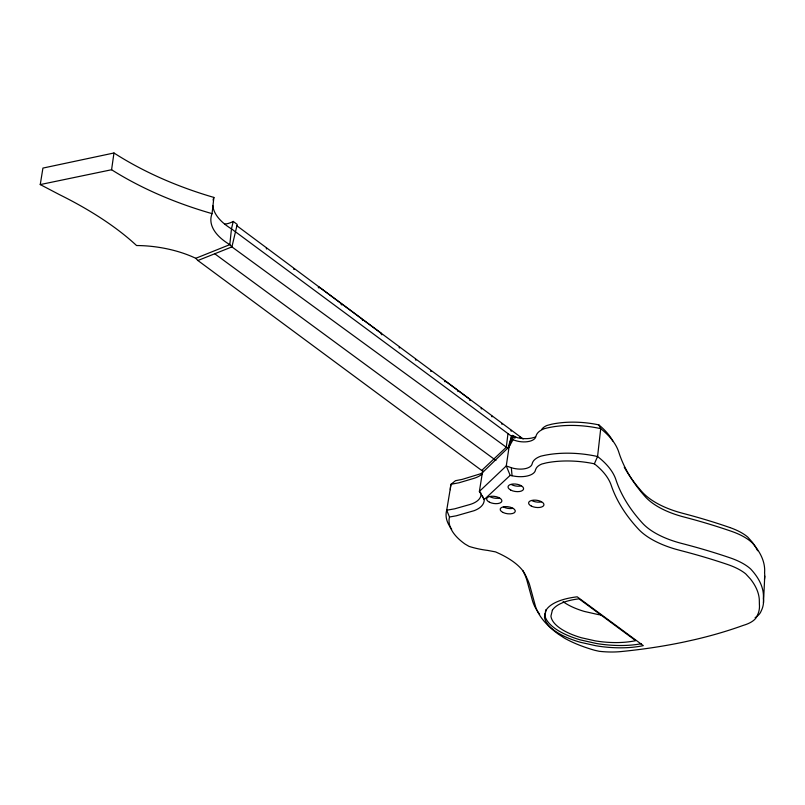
<?xml version="1.0" encoding="UTF-8"?>
<svg xmlns="http://www.w3.org/2000/svg" width="805" height="805" viewBox="0 0 805 805"><rect width="100%" height="100%" fill="white"/><g stroke="black" fill="none" stroke-linecap="round" stroke-linejoin="round"><path stroke-width="1.21" d="M763.472 602.834L764.75 576.149M508.297 448.677L231.91 246.894L229.797 244.64A67.298 33.126 6.4 0 1 212.067 213.637L213.889 197.426A282.817 167.319 7.3 0 1 113.968 152.99L42.927 168.084L40.25 184.576L59.349 194.579A291.4 118.486 12 0 1 136.558 245.535A69.18 30.922 8.3 0 1 195.766 258.304L197.879 260.508L483.493 471.79M507.975 433.643L506.305 447.218L481.712 470.472M469.879 399.29L458.246 390.626L469.879 399.29L469.758 400.176L470.251 400.548L470.372 399.662L481.189 407.722L481.078 408.598L481.561 408.96L481.672 408.075L491.785 415.601L491.674 416.487L492.147 416.839L492.258 415.964L501.706 422.997L501.596 423.873L502.068 424.215L502.169 423.35L511.014 429.93L510.913 430.796L511.376 431.148L511.477 430.273L519.778 436.461L519.678 437.326L520.131 437.658L520.231 436.793L523.159 438.977M381.49 333.461L362.783 319.535L381.52 333.451L381.329 334.377L381.872 334.789L382.063 333.864L399.27 346.663L399.069 347.589L399.612 347.981L399.763 347.076L415.622 358.839L415.44 359.765L415.964 360.147L416.105 359.251L430.756 370.109L430.574 371.025L431.088 371.407L431.228 370.511L444.783 380.544L445.105 381.832L445.276 380.926L457.773 390.254L458.115 391.522L458.246 390.626M40.25 184.576L111.583 169.744L113.968 152.99M535.315 436.994A19.159 9.72 8.1 0 1 517.535 437.749L512.654 435.465L511.728 435.706L509.082 446.845L506.275 465.934L510.179 475.363L512.05 475.745A19.441 9.449 8.2 0 0 534.963 471.519L535.748 469.275A22.48 10.898 7.4 0 1 541.775 464.032L546.354 462.875A64.159 30.479 6.9 0 1 591.242 463.187L594.372 463.821L595.7 464.877A98.391 46.891 8.2 0 1 611.196 485.254A387.839 183.761 -1 0 0 638.456 529.137A79.544 36.799 4.5 0 0 675.465 549.151L679.853 550.348A308.536 117.943 7.4 0 1 727.559 564.486A53.633 22.963 5.1 0 1 745.712 573.864L750.341 578.875A147.738 62.408 6.6 0 1 759.296 599.484L759.407 604.656A112.841 47.274 6 0 1 757.233 615.644L756.589 617.022A42.544 17.579 5 0 1 745.641 624.62L743.106 625.435A435.817 210.729 9.9 0 1 694.886 639.593L684.723 641.857A435.193 210.387 9.9 0 1 620.947 651.577A46.509 18.515 6.9 0 1 599.252 651.305L594.815 650.319A92.354 37.503 6.3 0 1 564.617 638.224L558.358 634.149A154.319 63.525 5.5 0 1 534.993 604.575L529.831 585.638A156.613 64.953 10.5 0 0 527.657 579.801L525.715 575.605A73.507 31.053 9.2 0 0 499.855 553.86L495.578 551.898L487.689 550.419A47.898 21.534 8.7 0 1 469.063 546.394L465.049 544.059A78.005 35.229 8 0 1 449.15 518.692L449.492 517.011L446.705 510.219L451.031 484.268L455.489 480.696L462.181 479.398L479.84 474.004A37.463 18.203 9.5 0 0 481.954 473.048M236.901 225.782L266.133 247.548L266.546 248.976L266.767 248.02L293.624 268.005L294.026 269.413L294.228 268.468L318.518 286.55L318.307 287.486L318.921 287.928L319.102 286.993L341.31 303.515L341.109 304.451L341.702 304.874L341.884 303.948L362.26 319.102L362.622 320.46L362.783 319.535M482.738 470.502L479.388 491.422L484.187 499.573L484.177 500.67A37.986 17.66 9.5 0 1 474.105 510.692L456.264 515.804L449.492 517.011M545.106 613.189L544.774 614.648A61.844 25.086 6.8 0 0 580.496 639.935L596.344 643.487A61.844 25.086 6.8 0 0 641.283 643.748M545.357 612.112L545.86 609.969M512.383 436.874L235.483 231.81L237.213 224.454L233.239 221.425L231.488 228.781L235.463 231.89L231.91 246.894L197.879 260.508M508.066 447.832L511.728 435.706M483.272 471.841L509.082 446.845L512.654 435.465L514.757 438.182L515.683 437.367M594.372 463.821L597.562 456.516L600.721 428.663L598.809 424.879L595.73 424.255A63.253 31.395 6.8 0 0 551.445 424.265L546.927 425.483A22.158 11.22 7.2 0 0 541.644 429.508M509.082 446.845L513.037 439.701L512.654 435.465M510.179 475.363L484.187 499.573L482.094 495.407M195.766 258.304L229.797 244.64L231.468 228.862A66.996 33.609 6.6 0 1 212.762 205.517M224.917 223.951C226.809 224.203 230.975 222.693 233.239 221.425M457.743 390.254L445.235 380.936M755.11 617.666A46.187 19.209 4.9 0 0 761.158 611.025A116.242 49.025 6 0 0 763.341 598.558A151.189 64.299 6.6 0 0 750.632 568.954A57.336 24.713 5 0 0 730.014 557.815A311.324 119.875 7.4 0 0 681.845 543.476A75.257 35.048 4.5 0 1 642.571 523.24A381.973 182.041 -1 0 1 615.895 479.669A102.225 49.045 8.2 0 0 597.562 456.516A68.153 32.592 6.9 0 0 540.799 456.194A26.625 12.991 7.3 0 0 532.165 463.811A15.204 7.436 8.2 0 1 511.336 467.725L506.275 465.934L479.388 491.422L481.048 493.324M214.734 253.766L495.92 460.41M319.102 286.993L341.28 303.525M341.884 303.948L362.22 319.122M598.809 424.879L600.117 425.956A97.013 48.3 8.1 0 1 612.816 441.009M522.837 570.473L523.824 572.737A152.97 63.857 10.5 0 1 526.923 580.405L532.125 599.403A157.74 65.376 5.4 0 0 539.642 614.225M511.336 467.725L512.05 475.745M213.073 200.073A66.996 33.609 6.6 0 1 213.889 197.426M212.067 213.637A284.346 165.196 7.2 0 1 111.583 169.744M499.543 498.033A7.668 3.602 8.6 0 1 490.315 496.866M512.906 508.297A7.607 3.532 8.3 0 1 503.759 507.13M450.377 489.702A80.973 38.006 7.9 0 1 451.031 484.268L458.981 482.789L474.125 478.291A33.589 16.221 9.5 0 0 482.537 473.561M764.438 579.379A115.185 50.182 5.9 0 0 764.579 572.858A149.821 65.809 6.4 0 0 752.031 542.65A56.803 25.287 4.9 0 0 731.634 531.381A308.748 122.883 7.3 0 0 683.928 516.991A74.503 35.792 4.2 0 1 645.087 496.524A377.605 185.462 -1.5 0 1 618.793 452.179A101.199 50.091 8.1 0 0 600.721 428.663A67.469 33.287 6.8 0 0 544.512 428.632A26.354 13.262 7.2 0 0 535.929 436.431A15.043 7.587 8.1 0 1 513.037 439.701M757.616 550.741A145.866 64.47 6.4 0 0 752.293 542.208L747.734 537.066A52.939 23.707 4.8 0 0 729.843 527.547M481.048 494.743A33.921 15.869 9.5 0 1 469.979 504.494L454.724 508.81L446.705 510.219A81.758 37.171 8 0 0 451.686 529.187M541.363 501.897A7.708 3.623 7.8 0 1 532.085 500.71M521.097 485.928A7.819 3.733 8.2 0 1 511.688 484.731M601.476 615.04A52.436 22.027 6.7 0 1 597.984 614.517L584.48 611.468A52.436 22.027 6.7 0 1 563.087 601.667M729.843 527.547A304.964 122.119 7.3 0 0 682.791 513.328L678.464 512.121A78.417 37.916 4.2 0 1 641.998 491.785A381.64 188.612 -1.6 0 1 624.247 467.172M546.072 610.18L544.472 616.992A61.894 25.025 6.8 0 0 580.244 642.249L596.092 645.791A61.894 25.025 6.8 0 0 643.326 645.63L577.205 596.817A61.894 25.025 6.8 0 0 546.072 610.18M552.361 610.23L550.942 616.056A52.939 21.443 6.8 0 0 581.542 637.791L595.177 640.85A52.939 21.443 6.8 0 0 635.698 640.659L579.026 598.84A52.939 21.443 6.8 0 0 552.361 610.23M489.47 502.199A7.688 3.582 8.6 0 0 501.787 501.394A7.688 3.582 8.6 0 0 491.513 496.252A7.688 3.582 8.6 0 0 489.47 502.199M502.954 512.433A7.617 3.512 8.3 0 0 515.19 511.678A7.617 3.512 8.3 0 0 505.077 506.617A7.617 3.512 8.3 0 0 502.954 512.433M510.863 490.144A7.839 3.713 8.2 0 0 523.492 489.289A7.839 3.713 8.2 0 0 513.117 483.996A7.839 3.713 8.2 0 0 510.863 490.144M531.32 506.073A7.728 3.602 7.8 0 0 543.828 505.288A7.728 3.602 7.8 0 0 533.685 500.136A7.728 3.602 7.8 0 0 531.32 506.073"/></g></svg>
